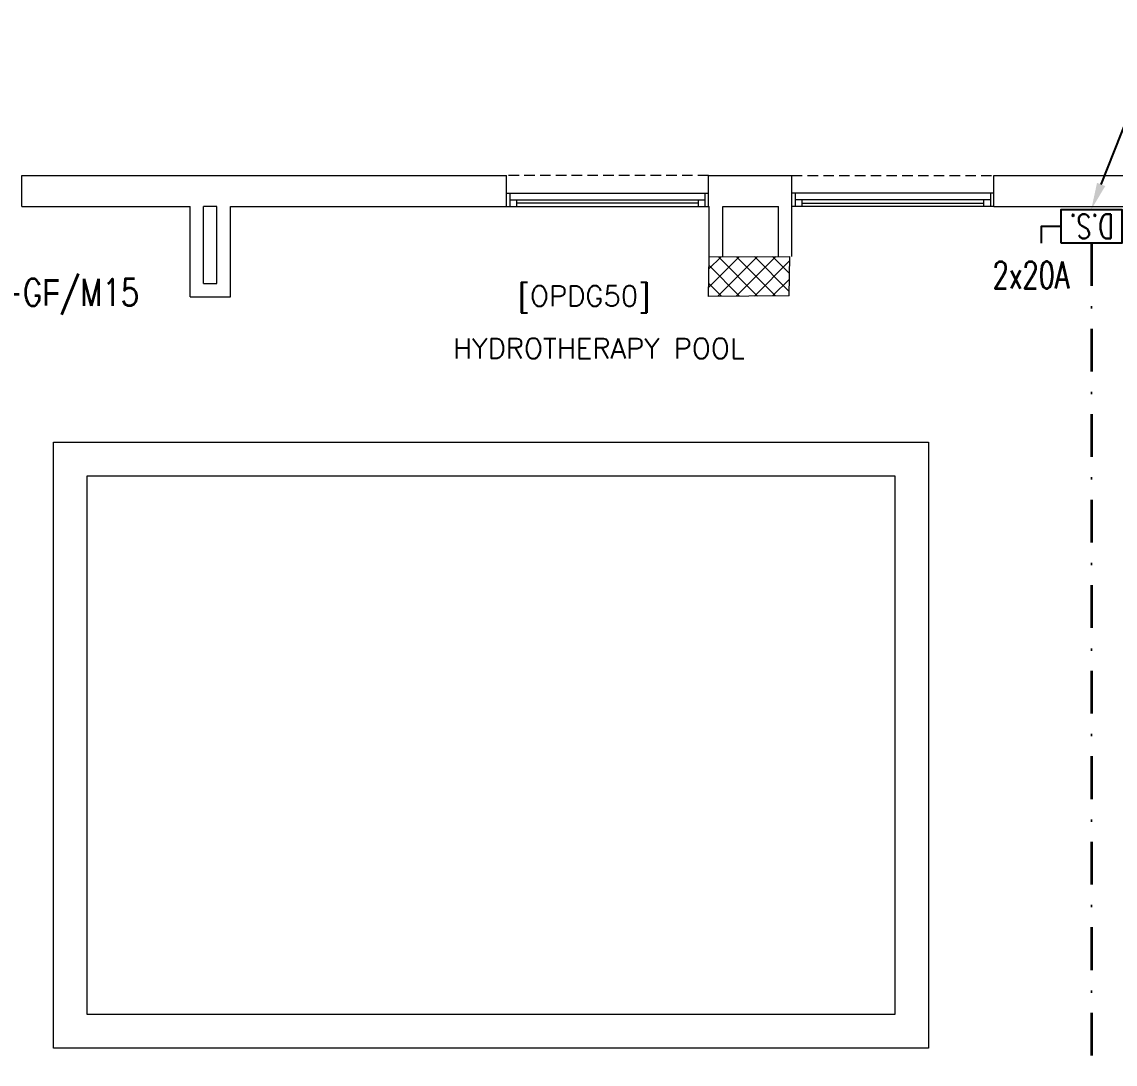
# Model space of a CAD drawing. Header units: inches. Extents: x -12418 to 242017, y -29325 to 19878.
# Drawn here: x 21729 to 29850, y 2804 to 10545 of the extents above; entities that cross this region are included whole.
import ezdxf
from ezdxf import colors
from ezdxf.entities.mleader import LeaderData, LeaderLine
from ezdxf.enums import TextEntityAlignment as Align
from ezdxf.math import Vec2, Vec3

# ---------------------------------------------------------------- set-up
doc = ezdxf.new("R2010")
doc.units = ezdxf.units.IN
doc.header["$LTSCALE"] = 25
doc.header["$MEASUREMENT"] = 0
doc.linetypes.add('00-Ground Floor$0$HIDDEN2', pattern=[0.1875, 0.125, -0.0625])
doc.linetypes.add('DASHDOT', pattern=[25.4, 12.7, -6.35, 0, -6.35])
doc.layers.get('0').update_dxf_attribs({"color": 8})
for name, color, linetype, lineweight in [('00-Ground Floor$0$72_EGR_BASE_TEXT', 252, 'Continuous', 5), ('00-Ground Floor$0$Aluminum', 251, 'Continuous', 5), ('00-Ground Floor$0$C-HYDR-CTCH', 251, 'Continuous', 5), ('00-Ground Floor$0$Hatch', 254, 'Continuous', 5), ('00-Ground Floor$0$Proj', 251, 'Continuous', 5), ('00-Ground Floor$0$Walls', 251, 'Continuous', 5), ('E-LITE-CIRC', 6, 'Continuous', 25), ('E-LITE-CLNG-CNDT', 6, 'DASHDOT', 35), ('E-POWR-CIRC-NUMB', 6, 'Continuous', 25), ('E-POWR-CLNG-CNDT', 6, 'DASHDOT', 35), ('E-POWR-CTRL-NUMB', 6, 'Continuous', 25), ('E-POWR-TEXT', 6, 'Continuous', 25)]:
    doc.layers.add(name, color=color, linetype=linetype, lineweight=lineweight)
doc.layers.add('E-POWR-IDEN', color=101, linetype='Continuous')
doc.layers.add('e-powr-swch @ 100', color=191, linetype='Continuous')
doc.styles.add('00-Ground Floor$0$SIMPLEX', font='SIMPLEX.shx', dxfattribs={"height": 150})
doc.styles.add('DC_Elc_Romans', font='elc_romans.shx', dxfattribs={"width": 0.7})
doc.styles.add('DC_Simplex', font='SIMPLEX.shx', dxfattribs={"width": 0.7})

# ---------------------------------------------------------------- blocks, each defined once
blk = doc.blocks.new('00-Ground Floor')
at = {"layer": '00-Ground Floor$0$Hatch'}
h = blk.add_hatch(dxfattribs=at)
h.set_pattern_fill('ANSI37', color=256, scale=30)
h.set_pattern_definition([(45, (-1981.42, -13099.68), (-67.35192, 67.35192), []), (135, (-1981.42, -13099.68), (-67.35192, -67.35192), [])])
h.paths.add_polyline_path([(48971.2, 8818.2), (48367.3, 8810.1), (48371.2, 8521.7), (48975.1, 8529.8)])
h.paths.add_polyline_path([(41810.5, 8810.5), (41227, 8805), (41207, 8513.7), (41790.5, 8519.1)])
h.paths.add_polyline_path([(27433.5, 8803.1), (26834.4, 8799), (26828.7, 8506), (27427.8, 8510)])
h.paths.add_polyline_path([(34618.7, 8805.3), (34017.5, 8797.8), (34009.3, 8512.1), (34610.5, 8519.6)])
h.paths.add_polyline_path([(20214.3, 8812.4), (19607.8, 8790.5), (19622.4, 8498), (20228.8, 8519.8)])
h.paths.add_polyline_path([(13477.7, 8802), (12255.7, 8825.9), (12249.3, 8529.8), (13471.3, 8505.8)])
h.paths.add_polyline_path([(13491.8, 1601.9), (12276.8, 1586.2), (12263.3, 1293.7), (13478.3, 1309.4)])
h.paths.add_polyline_path([(13465.7, -5591.3), (12262.6, -5607.3), (12256.9, -5900.3), (13460, -5884.3)])
h.paths.add_polyline_path([(13484.2, -12790), (12287.5, -12801.4), (12290.4, -13095.9), (13487, -13084.4)])
h.paths.add_polyline_path([(5849.2, -12787.9), (5245.6, -12791.6), (5256.3, -13077.1), (5859.8, -13073.4)])
h.paths.add_polyline_path([(5833.8, -5589.9), (5236.9, -5588.3), (5236.8, -5889.5), (5833.6, -5891)])
h.paths.add_polyline_path([(5843.6, 1599.7), (5224.3, 1600.9), (5213.7, 1298), (5833, 1296.7)])
h.paths.add_polyline_path([(5820.3, 8779.1), (5219.7, 8793.5), (5216, 8503.9), (5816.7, 8489.4)])
h.paths.add_polyline_path([(-1378.8, 8777.2), (-1981.4, 8799.9), (-1979.5, 8511.6), (-1376.9, 8488.9)])
h.paths.add_polyline_path([(-1371.1, -5601.1), (-1973.1, -5608.1), (-1969.7, -5899.7), (-1367.7, -5892.7)])
h.paths.add_polyline_path([(-1353.5, -12795.7), (-1951.9, -12796.7), (-1947.1, -13097.4), (-1348.7, -13096.4)])
h.paths.add_polyline_path([(20233.2, -12782.5), (19627.5, -12795.4), (19633.2, -13096.6), (20238.9, -13083.7)])
h.paths.add_polyline_path([(20226.6, -5590), (19632.3, -5607.6), (19634.4, -5904.1), (20228.7, -5886.6)])
h.paths.add_polyline_path([(20217.9, 1618), (19619, 1610.4), (19623, 1310.2), (20221.9, 1317.9)])
h.paths.add_polyline_path([(27418.3, 1602.8), (26816.3, 1607.5), (26820.6, 1315.3), (27422.5, 1310.7)])
h.paths.add_polyline_path([(27422, -5579.9), (26818.1, -5597.5), (26831.6, -5897.5), (27431.7, -5876.5)])
h.paths.add_polyline_path([(27438.1, -12795.9), (26834.3, -12789.3), (26831.9, -13075), (27435.7, -13081.6)])
h.paths.add_polyline_path([(34636.6, -12785.4), (34039.3, -12800), (34048.3, -13099.7), (34645.6, -13085.1)])
h.paths.add_polyline_path([(34629.3, -5597.1), (34028, -5595.2), (34029.2, -5892.4), (34630.4, -5894.3)])
h.paths.add_polyline_path([(34592.8, 1606.7), (34012, 1611.4), (34031.7, 1321.6), (34612.5, 1316.9)])
h.paths.add_polyline_path([(41796.2, 1606), (41198.6, 1619.8), (41200.6, 1327.8), (41798.2, 1314.1)])
h.paths.add_polyline_path([(41797.2, -5592.6), (41228.8, -5600.2), (41230.6, -5894.3), (41799, -5886.7)])
h.paths.add_polyline_path([(41834.3, -12789.7), (41229, -12792.4), (41230.4, -13096.9), (41835.6, -13094.3)])
h.paths.add_polyline_path([(49008.5, -12790.2), (48420.5, -12774.1), (48407.3, -13081.4), (48995.3, -13097.4)])
h.paths.add_polyline_path([(48992.7, -5590.8), (48389.5, -5589.7), (48387.5, -5886.2), (48990.7, -5887.3)])
at = {"layer": '00-Ground Floor$0$Aluminum'}
for p, q in [((25327.9, 9272.6, 0), (26827.9, 9272.6, 0)), ((25352.9, 9272.6, 0), (25352.9, 9172.6, 0)), ((26802.9, 9272.6, 0), (26802.9, 9172.6, 0)), ((28947.9, 9272.6, 0), (27447.9, 9272.6, 0)), ((27472.9, 9272.6, 0), (27472.9, 9172.6, 0)), ((28922.9, 9272.6, 0), (28922.9, 9172.6, 0)), ((25352.9, 9222.6, 0), (26802.9, 9222.6, 0)), ((25402.9, 9222.6, 0), (25402.9, 9172.6, 0)), ((26752.9, 9197.6, 0), (25402.9, 9197.6, 0)), ((26752.9, 9222.6, 0), (26752.9, 9172.6, 0)), ((28922.9, 9222.6, 0), (27472.9, 9222.6, 0)), ((27522.9, 9222.6, 0), (27522.9, 9172.6, 0)), ((27522.9, 9197.6, 0), (28872.9, 9197.6, 0)), ((28872.9, 9222.6, 0), (28872.9, 9172.6, 0)), ((25327.9, 9172.6, 0), (26827.9, 9172.6, 0)), ((28947.9, 9172.6, 0), (27447.9, 9172.6, 0))]:
    blk.add_line(p, q, dxfattribs=at)
at = {"layer": '00-Ground Floor$0$C-HYDR-CTCH', "elevation": 299672, "flags": 128}
blk.add_lwpolyline([(27427.8, 8510), (26828.7, 8506), (26834.4, 8799), (27433.5, 8803.1)], dxfattribs=at)
at = {"layer": '00-Ground Floor$0$C-HYDR-CTCH', "flags": 128}
blk.add_lwpolyline([(27427.8, 8510), (27433.5, 8803.1)], dxfattribs=at)
at = {"layer": '00-Ground Floor$0$Proj', "linetype": '00-Ground Floor$0$HIDDEN2', "ltscale": 25}
for p, q in [((26827.9, 9402.6, 0), (25327.9, 9402.6, 0)), ((27447.9, 9402.6, 0), (28947.9, 9402.6, 0))]:
    blk.add_line(p, q, dxfattribs=at)
at = {"layer": '00-Ground Floor$0$Proj'}
for p, q in [((21962.9, 7422.6, 0), (28462.9, 7422.6, 0)), ((21962.9, 2922.6, 0), (21962.9, 7422.6, 0)), ((28462.9, 7422.6, 0), (28462.9, 2922.6, 0)), ((22212.9, 7172.6, 0), (28212.9, 7172.6, 0)), ((22212.9, 3172.6, 0), (22212.9, 7172.6, 0)), ((28212.9, 7172.6, 0), (28212.9, 3172.6, 0)), ((28212.9, 3172.6, 0), (22212.9, 3172.6, 0)), ((28462.9, 2922.6, 0), (21962.9, 2922.6, 0))]:
    blk.add_line(p, q, dxfattribs=at)
at = {"layer": '00-Ground Floor$0$Walls'}
for p, q in [((21728.8, 9402.6, 0), (25327.9, 9402.6, 0)), ((21728.8, 9172.6, 0), (21728.8, 9402.6, 0)), ((25327.9, 9172.6, 0), (25327.9, 9402.6, 0)), ((26827.9, 9402.6, 0), (27447.9, 9402.6, 0)), ((26827.9, 9172.6, 0), (26827.9, 9402.6, 0)), ((27447.9, 8802.6, 0), (27447.9, 9402.6, 0)), ((28947.9, 9402.6, 0), (32509.4, 9402.6, 0)), ((28947.9, 9172.6, 0), (28947.9, 9402.6, 0)), ((21728.8, 9172.6, 0), (22977.9, 9172.6, 0)), ((22977.9, 8502.6, 0), (22977.9, 9172.6, 0)), ((23177.9, 9172.6, 0), (23077.9, 9172.6, 0)), ((23077.9, 8602.6, 0), (23077.9, 9172.6, 0)), ((23177.9, 8602.6, 0), (23177.9, 9172.6, 0)), ((23277.9, 9172.6, 0), (25327.9, 9172.6, 0)), ((23277.9, 8502.6, 0), (23277.9, 9172.6, 0)), ((26827.9, 9172.6, 0), (26834.4, 9172.6, 299672)), ((26834.4, 8799, 299672), (26834.4, 9172.6, 299672)), ((26934.4, 9172.6, 299672), (27347.9, 9172.6, 0)), ((26934.4, 8799, 299672), (26934.4, 9172.6, 299672)), ((27347.9, 8802.6, 0), (27347.9, 9172.6, 0)), ((28947.9, 9172.6, 0), (30177.9, 9172.6, 0)), ((23077.9, 8602.6, 0), (23177.9, 8602.6, 0)), ((22977.9, 8502.6, 0), (23277.9, 8502.6, 0))]:
    blk.add_line(p, q, dxfattribs=at)
at = {"layer": '00-Ground Floor$0$72_EGR_BASE_TEXT', "char_height": 150, "attachment_point": 2, "style": '00-Ground Floor$0$SIMPLEX'}
for s, insert in [('[OPDG50]', (25904.6, 8583.7, 0)), ('HYDROTHERAPY POOL', (26013.9, 8194.2))]:
    blk.add_mtext(s, dxfattribs=dict(at, insert=insert))
blk = doc.blocks.new('ARR0W')
at = {"color": 45}
blk.add_ellipse((0, 0), major_axis=(0.4, 0), ratio=0.4, dxfattribs=at)
at = {"color": 45, "ltscale": 0.5}
blk.add_solid([(-1.4, 0.167), (-0.4, 0), (-1.4, -0.167)], dxfattribs=at)
blk = doc.blocks.new('*U28')
blk.add_lwpolyline([(-2.25, -2.5), (-2.25, 0), (2.25, 0), (2.25, -2.5)], close=True)
blk.add_lwpolyline([(-2.25, -1.25), (-3.75, -1.25), (-3.75, -2.5)])
at = {"layer": 'E-POWR-CIRC-NUMB', "style": 'DC_Simplex', "width": 0.7, "flags": 8}
blk.add_attdef('CIRCUIT', (4.233, 3.688), '', height=2, rotation=360, dxfattribs=at)
at = {"layer": 'E-POWR-CTRL-NUMB', "style": 'DC_Simplex', "width": 0.7, "flags": 8}
blk.add_attdef('AMPER', text='', height=2, rotation=360, dxfattribs=at).set_placement((4.233, 1.25), align=Align.MIDDLE_LEFT)
at = {"layer": 'E-POWR-IDEN', "style": 'DC_Simplex', "width": 0.7, "flags": 8}
blk.add_attdef('TYPE', text='', height=1.8, rotation=180, dxfattribs=at).set_placement((0, -1.25), align=Align.MIDDLE_CENTER)

msp = doc.modelspace()

# ---------------------------------------------------------------- linework, layer by layer
at = {"layer": 'E-POWR-CLNG-CNDT', "elevation": 0}
msp.add_lwpolyline([(29674.4, 8901), (29674.4, -997.4)], dxfattribs=at)

# ---------------------------------------------------------------- block references
at = {"layer": 'E-LITE-CLNG-CNDT'}
msp.add_blockref('00-Ground Floor', (0, 0), dxfattribs=at)
at = {"layer": 'e-powr-swch @ 100'}
ref = msp.add_blockref('*U28', (29674.4, 9151, 0), dxfattribs=dict(at, xscale=100, yscale=100, zscale=100))
ref.add_attrib('TYPE', 'D.S.', dxfattribs={"layer": 'E-POWR-IDEN', "height": 180, "rotation": 180, "style": 'DC_Simplex', "width": 0.7, "flags": 8}).set_placement((29674.4, 9026, 0), align=Align.MIDDLE_CENTER)
ref.add_attrib('AMPER', '2x20A', dxfattribs={"layer": 'E-POWR-CTRL-NUMB', "height": 200, "rotation": 360, "style": 'DC_Simplex', "width": 0.7, "flags": 8}).set_placement((28939.3, 8665.5, 0), align=Align.MIDDLE_LEFT)

# ---------------------------------------------------------------- leaders
at = {"layer": 'E-LITE-CIRC'}
ml = msp.add_multileader_mtext('Standard', dxfattribs=at)
ml.set_content('{\\Fdc_el_romans|c0;\\W0.8;TO\\Fromans|c0; \\Fsimplex|c0;PP-G\\Fdc_el_romans|c0;F\\Fsimplex|c0;/M15}', color=256, style='DC_Simplex')
ml.set_leader_properties()
ml.set_arrow_properties(name='ARR0W')
ml.build(insert=Vec2(0, 0))
ml.multileader.update_dxf_attribs({"dogleg_length": 200, "arrow_head_size": 140, "scale": 100})
ctx = ml.context
ctx.base_point, ctx.scale, ctx.char_height, ctx.arrow_head_size, ctx.landing_gap_size, ctx.plane_origin, ctx.plane_x_axis, ctx.plane_y_axis = Vec3(20722.5, 8502.6), 100, 200, 140, 140, Vec3(28725.5, 1779.5), Vec3(1, 0.000001, 0), Vec3(-0.000001, 1, 0)
notes = []
notes.append((ctx, [(0, (1, 1, 0), (20613.7, 8502.6), (1, 0.000001, 0), 108.8, [(0, [(20247.9, 7617)], 0, [])])]))
ctx.mtext.insert, ctx.mtext.text_direction, ctx.mtext.rotation, ctx.mtext.flow_direction = Vec3(20862.5, 8635.9), Vec3(1, 0.000001, 0), 0.000001, 5
at = {"layer": 'E-POWR-TEXT'}
ml = msp.add_multileader_mtext('Standard', dxfattribs=at)
ml.set_content('FOR EXHAUST FAN EF-1', color=256, style='DC_Elc_Romans')
ml.set_leader_properties(color=45)
ml.build(insert=Vec2(0, 0))
ml.multileader.update_dxf_attribs({"dogleg_length": 2, "arrow_head_size": 200, "scale": 100})
ctx = ml.context
ctx.base_point, ctx.scale, ctx.char_height, ctx.arrow_head_size, ctx.landing_gap_size, ctx.plane_origin = Vec3(30265.9, 10441.6), 100, 200, 200, 200, Vec3(27489.3, 8073.9)
notes.append((ctx, [(0, (1, 1, 0), (30181.2, 10441.6), (1, 0), 84.7, [(0, [(29672.2, 9151)], 0, [])])]))
ctx.mtext.insert, ctx.mtext.flow_direction = Vec3(30465.9, 10541.6), 5
for ctx, leaders in notes:
    for number, flags, end, landing, length, lines in leaders:
        leader = LeaderData()
        leader.index, (leader.has_last_leader_line, leader.has_dogleg_vector, leader.attachment_direction) = number, flags
        leader.last_leader_point, leader.dogleg_vector, leader.dogleg_length = Vec3(end), Vec3(landing), length
        for number, points, colour, breaks in lines:
            line = LeaderLine()
            line.index, line.vertices, line.color, line.breaks = number, Vec3.list(points), colors.encode_raw_color(colour), breaks
            leader.lines.append(line)
        ctx.leaders.append(leader)

doc.saveas('drawing.dxf')
